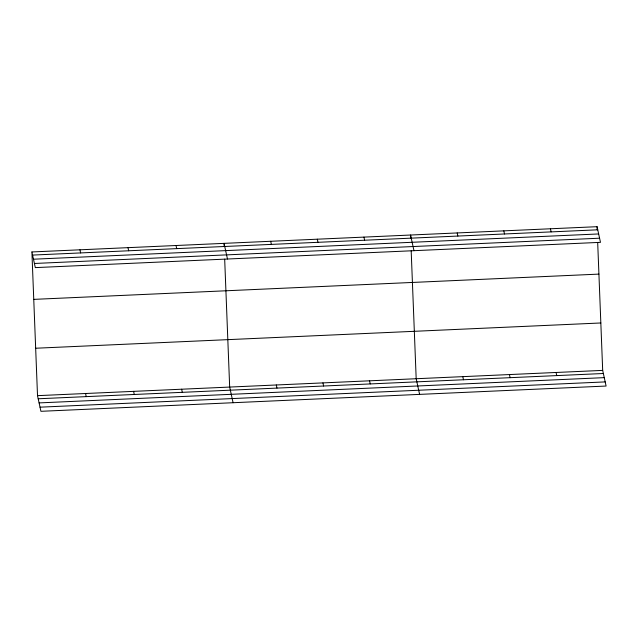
<?xml version="1.0" encoding="UTF-8"?>
<svg xmlns="http://www.w3.org/2000/svg" width="638" height="638" viewBox="0 0 638 638"><rect width="100%" height="100%" fill="white"/><g stroke="black" fill="none" stroke-linecap="round" stroke-linejoin="round"><path stroke-width="0.96" d="M31.9 251.954L597.072 226.689L600.486 242.344L35.313 267.609L31.9 251.954L37.514 395.656L40.928 411.311L606.1 386.046L602.687 370.391L597.686 242.496M32.578 255.072L597.75 229.808M33.479 259.211L598.651 233.947M34.412 263.47L599.584 238.205M33.75 299.374L598.923 274.109M35.664 348.236L600.837 322.972M37.514 395.656L602.687 370.391M38.192 398.774L603.365 373.509M39.093 402.905L604.266 377.64M40.027 407.172L605.199 381.907M550.442 228.779L551.12 231.889M556.057 372.472L556.743 375.591M503.821 230.86L504.499 233.979M509.435 374.562L510.113 377.672M457.191 232.942L457.869 236.06M462.805 376.643L463.483 379.762M413.974 250.678L410.561 235.031L410.681 237.99M419.597 394.38L416.183 378.725L411.183 250.838M363.939 237.113L364.617 240.231M369.554 380.814L370.231 383.924M317.309 239.194L317.987 242.312M322.924 382.896L323.61 386.014M270.687 241.284L271.365 244.394M276.302 384.985L276.98 388.095M227.471 259.02L224.058 243.365L224.177 246.332M233.085 402.722L229.672 387.067L224.68 259.172M176.016 245.51L176.694 248.629M181.631 389.212L182.316 392.33M127.983 247.664L128.661 250.774M133.597 391.357L134.275 394.475M79.941 249.809L80.619 252.919M85.556 393.51L86.234 396.621M597.072 226.689L597.184 229.656"/></g></svg>
